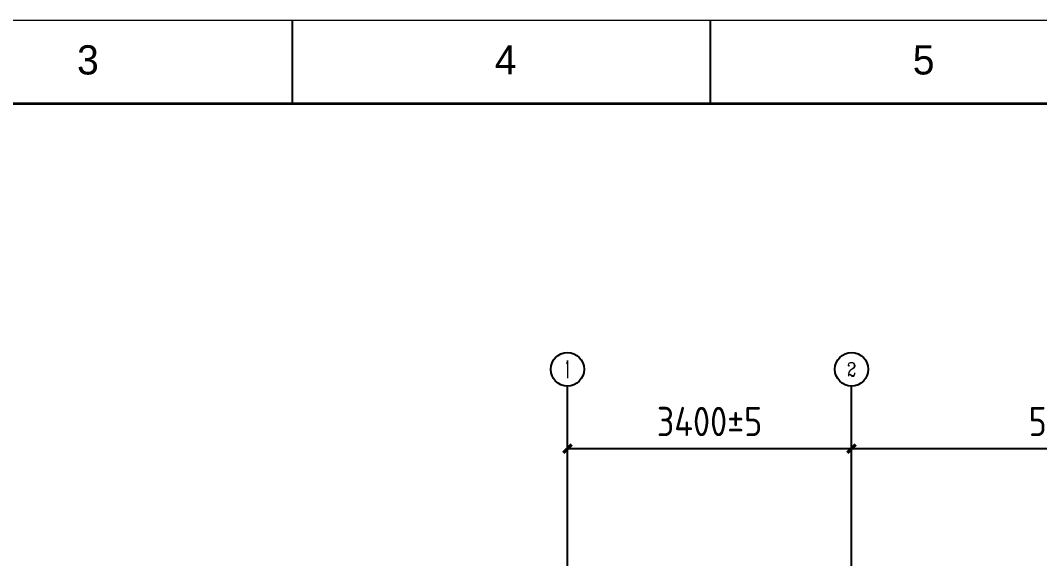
# Model space of a CAD drawing. Extents: x 1129386 to 1341523, y 309636 to 351636.
# Drawn here: x 1294319 to 1306515, y 345190 to 351636 of the extents above; entities that cross this region are included whole.
import ezdxf
from ezdxf.enums import TextEntityAlignment as Align

# ---------------------------------------------------------------- set-up
doc = ezdxf.new("R2010")
doc.units = 0
doc.header["$LTSCALE"] = 1000
doc.header["$MEASUREMENT"] = 0
doc.linetypes.add('SLD-实线', pattern=[0, 0])
for name, color, linetype in [('AXIS', 3, 'Continuous'), ('AXIS_TEXT', 7, 'Continuous'), ('DOTE', 1, 'Continuous'), ('细线层', 7, 'SLD-实线')]:
    doc.layers.add(name, color=color, linetype=linetype)
doc.layers.add('实线层', color=7, linetype='SLD-实线', lineweight=35)
doc.styles.add('_TCH_AXIS', font='COMPLEX', dxfattribs={"bigfont": 'GBCBIG'})
doc.styles.add('COMPLEX', font='COMPLEX')
doc.styles.add('SLDTEXTSTYLE1', font='')
doc.styles.get("Standard").update_dxf_attribs({"font": 'gbenor.shx', "bigfont": 'gbcbig.shx'})
doc.styles.get('SLDTEXTSTYLE1').set_extended_font_data('汉仪长仿宋体')
doc.dimstyles.new('STANDARD$0', dxfattribs={"dimscale": 100, "dimtxt": 3.5, "dimasz": 1, "dimexe": 2.5, "dimexo": 3, "dimgap": 1.5, "dimtad": 1, "dimdec": 0, "dimzin": 0, "dimdsep": 46, "dimtxsty": 'Standard', "dimblk": 'ARCHTICK', "dimcen": 0.09, "dimadec": 0, "dimazin": 0, "dimtfac": 1, "dimtdec": 0, "dimtix": 1, "dimtmove": 2, "dimatfit": 3, "dimldrblk": 'ARCHTICK', "dimfxl": 1, "dimtolj": 1, "dimtzin": 0, "dimarcsym": 0})

# ---------------------------------------------------------------- blocks, each defined once
blk = doc.blocks.new('_ArchTick')
at = {"color": 0, "linetype": 'ByBlock', "const_width": 0.4}
blk.add_lwpolyline([(-0.5, -0.5), (0.5, 0.5)], dxfattribs=at)
blk = doc.blocks.new('*D90')
at = {"color": 0, "lineweight": -2}
for p, q in [((1300865, 345557), (1300865, 346757)), ((1304265, 345557), (1304265, 346757))]:
    blk.add_line(p, q, dxfattribs=at)
at = {"color": 0, "linetype": 'ByBlock', "lineweight": -2}
blk.add_line((1300865, 346507), (1304265, 346507), dxfattribs=at)
at = {"layer": 'Defpoints', "color": 0}
for p in [(1304265, 346507), (1300865, 345257), (1304265, 345257)]:
    blk.add_point(p, dxfattribs=at)
at = {"color": 0, "lineweight": -2, "xscale": 100, "yscale": 100, "zscale": 100, "rotation": 180}
blk.add_blockref('_ArchTick', (1300865, 346507), dxfattribs=at)
at = {"color": 0, "lineweight": -2, "xscale": 100, "yscale": 100, "zscale": 100}
blk.add_blockref('_ArchTick', (1304265, 346507), dxfattribs=at)
at = {"color": 0, "insert": (1302565, 346832), "char_height": 350, "attachment_point": 5}
blk.add_mtext('\\A1;3400%%P5', dxfattribs=at)
blk = doc.blocks.new('*D91')
at = {"color": 0, "lineweight": -2}
for p, q in [((1304265, 345557), (1304265, 346757)), ((1309765, 345557), (1309765, 346757))]:
    blk.add_line(p, q, dxfattribs=at)
at = {"color": 0, "linetype": 'ByBlock', "lineweight": -2}
blk.add_line((1304265, 346507), (1309765, 346507), dxfattribs=at)
at = {"layer": 'Defpoints', "color": 0}
for p in [(1309765, 346507), (1304265, 345257), (1309765, 345257)]:
    blk.add_point(p, dxfattribs=at)
at = {"color": 0, "lineweight": -2, "xscale": 100, "yscale": 100, "zscale": 100, "rotation": 180}
blk.add_blockref('_ArchTick', (1304265, 346507), dxfattribs=at)
at = {"color": 0, "lineweight": -2, "xscale": 100, "yscale": 100, "zscale": 100}
blk.add_blockref('_ArchTick', (1309765, 346507), dxfattribs=at)
at = {"color": 0, "insert": (1307015, 346832), "char_height": 350, "attachment_point": 5}
blk.add_mtext('\\A1;5500%%P5', dxfattribs=at)
blk = doc.blocks.new('_AXISO')
blk.add_circle((0, 0), 0.5)
at = {"layer": 'AXIS_TEXT', "style": 'COMPLEX', "width": 1.041667}
blk.add_attdef('A', text='', height=0.56, dxfattribs=at).set_placement((-0.25, -0.28), (0.25, -0.28), align=Align.FIT)

msp = doc.modelspace()

# ---------------------------------------------------------------- linework, layer by layer
at = {"color": 7, "linetype": 'SLD-实线', "lineweight": 18}
msp.add_line((1341523.1, 351635.9), (1282122.6, 351635.9), dxfattribs=at)
at = {"layer": 'AXIS'}
for p, q in [((1300864.8, 345256.9), (1300864.8, 347256.9)), ((1304264.8, 345256.9), (1304264.8, 347256.9))]:
    msp.add_line(p, q, dxfattribs=at)
at = {"layer": 'DOTE'}
for p, q in [((1300864.8, 337901.9), (1300864.8, 345256.9)), ((1304264.8, 337901.9), (1304264.8, 345256.9))]:
    msp.add_line(p, q, dxfattribs=at)
at = {"layer": '实线层', "color": 7, "lineweight": 35}
msp.add_line((1340523.1, 350635.9), (1284622.6, 350635.9), dxfattribs=at)
at = {"layer": '细线层'}
for p, q in [((1297572.6, 351635.9), (1297572.6, 350635.9)), ((1302572.6, 351635.9), (1302572.6, 350635.9))]:
    msp.add_line(p, q, dxfattribs=at)

# ---------------------------------------------------------------- block references
at = {"layer": 'AXIS'}
ref = msp.add_blockref('_AXISO', (1300864.8, 347456.9), dxfattribs=dict(at, xscale=400, yscale=400, zscale=400))
ref.add_attrib('A', '1', dxfattribs={"layer": 'AXIS_TEXT', "height": 208.1, "style": '_TCH_AXIS', "width": 0.55371}).set_placement((1300840, 347352.8), (1300889.6, 347352.8), align=Align.FIT)
ref = msp.add_blockref('_AXISO', (1304264.8, 347456.9), dxfattribs=dict(at, xscale=400, yscale=400, zscale=400))
ref.add_attrib('A', '2', dxfattribs={"layer": 'AXIS_TEXT', "height": 164.4, "style": '_TCH_AXIS', "width": 0.995025}).set_placement((1304210, 347374.7), (1304319.6, 347374.7), align=Align.FIT)

# ---------------------------------------------------------------- texts
at = {"color": 7, "linetype": 'SLD-实线', "lineweight": 18, "char_height": 350, "attachment_point": 2, "style": 'SLDTEXTSTYLE1'}
for s, insert in [('3', (1295127, 351337.9)), ('4', (1300127, 351337.9)), ('5', (1305127, 351337.9))]:
    msp.add_mtext(s, dxfattribs=dict(at, insert=insert))

# ---------------------------------------------------------------- dimensions: what is measured, and where the dimension line sits
at = {"color": 3}
for p1, p2, text, picture, middle in [((1300864.8, 345256.9), (1304264.8, 345256.9), '3400%%P5', '*D90', (1302564.8, 346831.9)), ((1304264.8, 345256.9), (1309764.8, 345256.9), '5500%%P5', '*D91', (1307014.8, 346831.9))]:
    dim = msp.add_aligned_dim(p1=p1, p2=p2, distance=1250, text=text, dimstyle='STANDARD$0', override={"dimblk": 'ArchTick', "dimfxl": 0}, dxfattribs=at)
    dim.commit()
    dim.dimension.update_dxf_attribs({"geometry": picture, "text_midpoint": middle})

doc.saveas('drawing.dxf')
